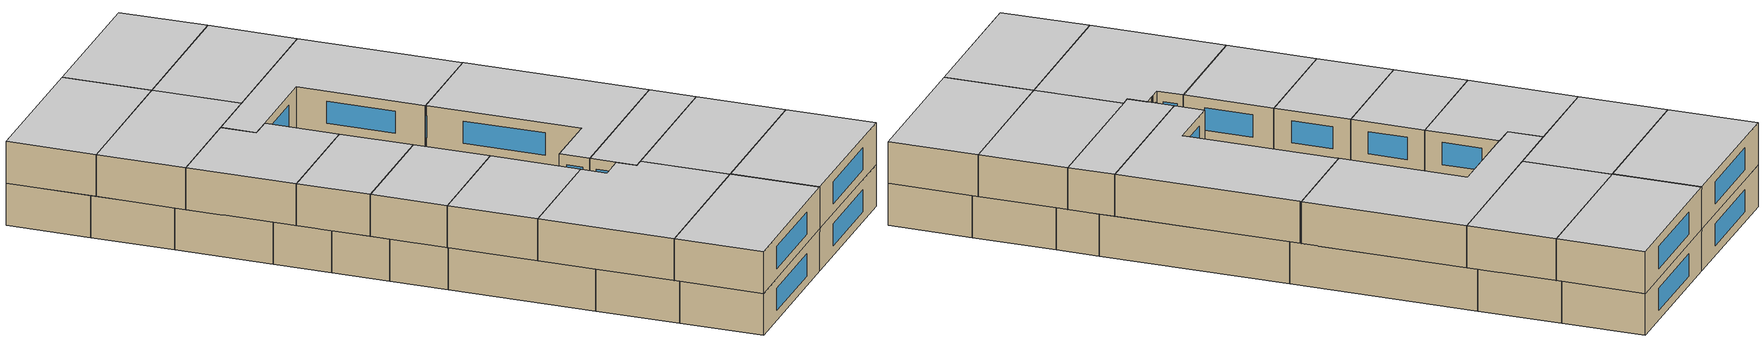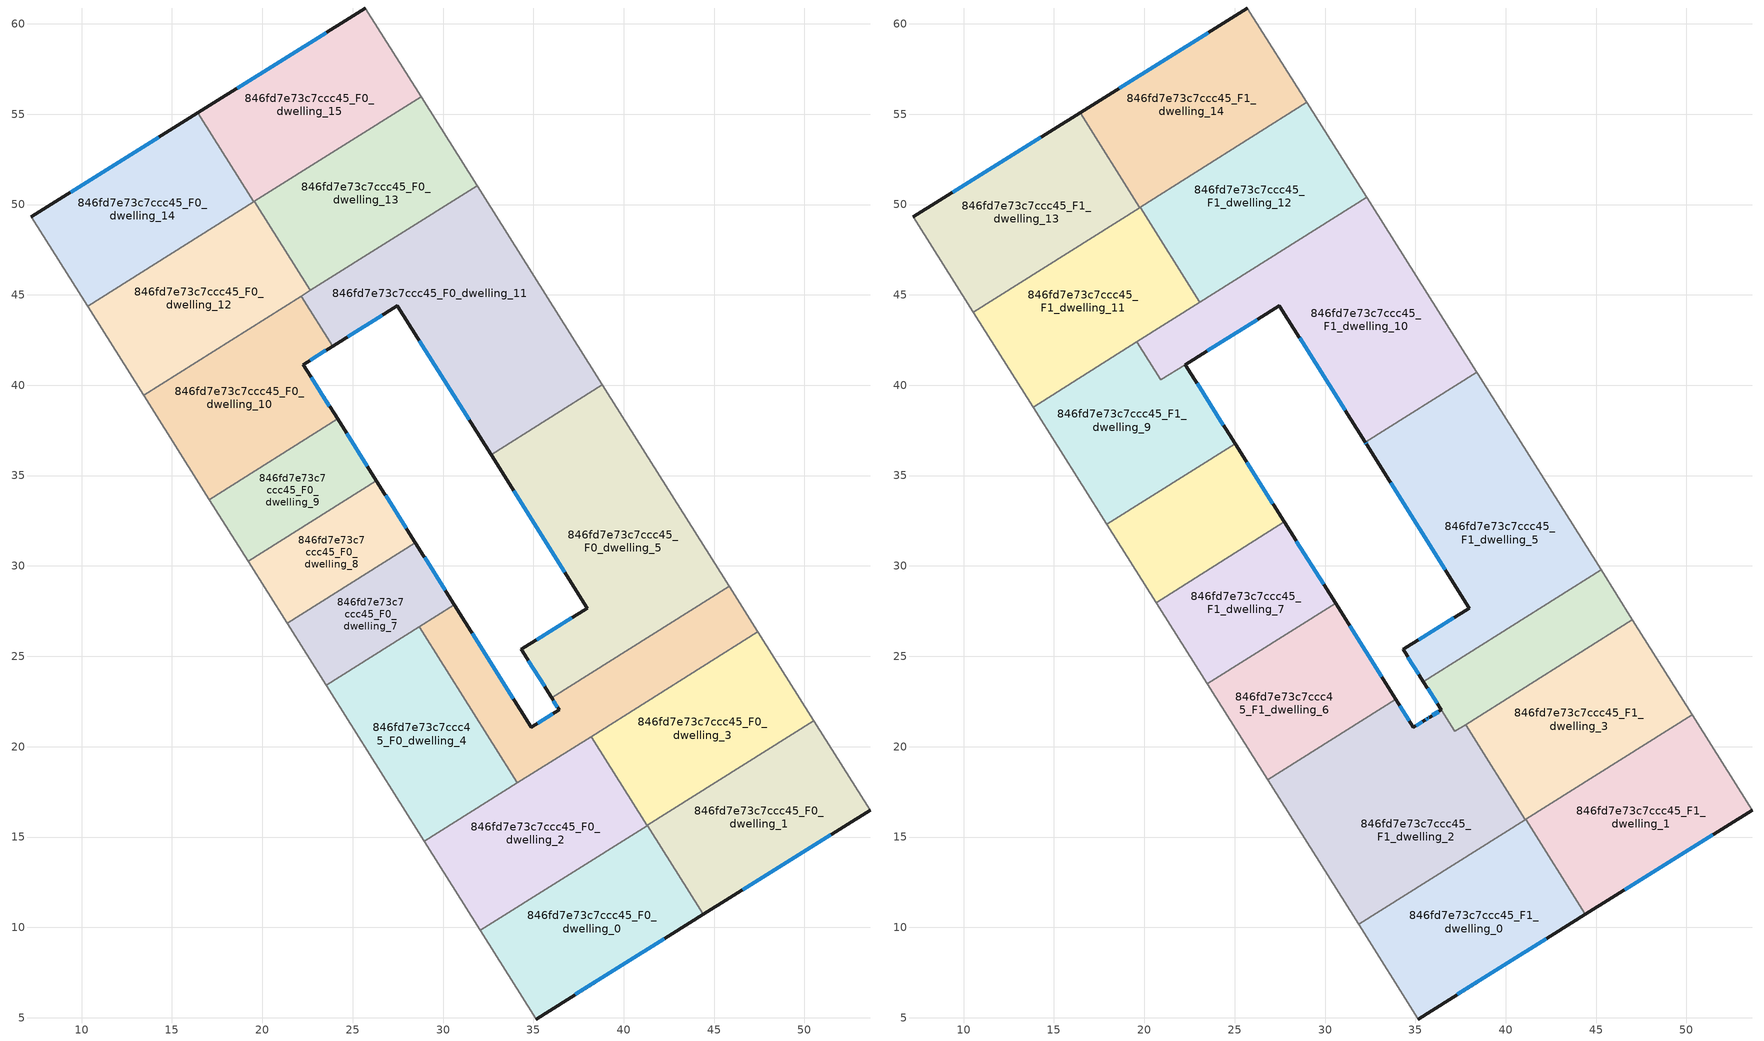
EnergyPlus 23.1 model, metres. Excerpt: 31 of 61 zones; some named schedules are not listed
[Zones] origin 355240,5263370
846fd7e73c7ccc45_F0_dwelling_0
 floor ground (EU_floor_Construction): 41.31,15.65 44.41,10.72 35.15,4.93 32.07,9.83 z0
 wall outside (EU_wall_Construction): 35.15,4.93 44.41,10.72 z0:3
 wall to 846fd7e73c7ccc45_F0_dwelling_1 (EU_wall_Construction): 44.41,10.72 41.31,15.65 z0:3
 wall adiabatic (EU_wall_Construction): 32.07,9.83 35.15,4.93 z0:3
 wall to 846fd7e73c7ccc45_F0_dwelling_2 (EU_wall_Construction): 41.29,15.64 32.07,9.83 z0:3
 wall to 846fd7e73c7ccc45_F0_dwelling_3 (EU_wall_Construction): 41.31,15.65 41.29,15.64 z0:3
 window (EU_Window_Construction): 37.32,6.29 42.24,9.36 z0.7:2.3
846fd7e73c7ccc45_F0_dwelling_1
 floor ground (EU_floor_Construction): 50.52,21.44 53.63,16.49 44.41,10.72 41.31,15.65 z0
 wall outside (EU_wall_Construction): 44.41,10.72 53.63,16.49 z0:3
 wall adiabatic (EU_wall_Construction): 53.63,16.49 50.52,21.44 z0:3
 wall to 846fd7e73c7ccc45_F0_dwelling_3 (EU_wall_Construction): 50.52,21.44 41.31,15.65 z0:3
 window (EU_Window_Construction): 46.58,12.08 51.47,15.14 z0.7:2.3
846fd7e73c7ccc45_F0_dwelling_10
 floor ground (EU_floor_Construction): 22.16,44.93 23.9,42.16 22.27,41.14 24.16,38.14 17.07,33.67 13.44,39.44 z0
 wall outside (EU_wall_Construction): 24.16,38.14 22.27,41.14 23.9,42.16 z0:3
 wall to 846fd7e73c7ccc45_F0_dwelling_9 (EU_wall_Construction): 17.07,33.67 24.16,38.14 z0:3
 wall adiabatic (EU_wall_Construction): 13.44,39.44 17.07,33.67 z0:3
 wall to 846fd7e73c7ccc45_F0_dwelling_11 (EU_wall_Construction): 23.9,42.16 22.16,44.93 z0:3
 wall to 846fd7e73c7ccc45_F0_dwelling_12 (EU_wall_Construction): 22.16,44.93 13.44,39.44 z0:3
 window (EU_Window_Construction): 22.65,41.38 23.52,41.92 / 23.72,38.84 22.72,40.44 z0.7:2.3
846fd7e73c7ccc45_F0_dwelling_11
 floor ground (EU_floor_Construction): 31.89,51.05 38.82,40.03 32.66,36.16 27.48,44.39 23.9,42.16 22.16,44.93 z0
 wall outside (EU_wall_Construction): 23.9,42.16 27.48,44.39 32.66,36.16 z0:3
 wall adiabatic (EU_wall_Construction): 38.82,40.03 31.89,51.05 z0:3
 wall to 846fd7e73c7ccc45_F0_dwelling_5 (EU_wall_Construction): 32.66,36.16 38.82,40.03 z0:3
 wall to 846fd7e73c7ccc45_F0_dwelling_13 (EU_wall_Construction): 31.89,51.05 22.66,45.25 z0:3
 wall to 846fd7e73c7ccc45_F0_dwelling_12 (EU_wall_Construction): 22.66,45.25 22.16,44.93 z0:3
 window (EU_Window_Construction): 24.74,42.69 26.64,43.87 / 28.69,42.46 31.44,38.09 z0.7:2.3
846fd7e73c7ccc45_F0_dwelling_12
 floor ground (EU_floor_Construction): 19.56,50.17 22.66,45.25 13.44,39.44 10.34,44.37 z0
 wall to 846fd7e73c7ccc45_F0_dwelling_13 (EU_wall_Construction): 22.66,45.25 19.56,50.17 z0:3
 wall adiabatic (EU_wall_Construction): 10.34,44.37 13.44,39.44 z0:3
 wall to 846fd7e73c7ccc45_F0_dwelling_14 (EU_wall_Construction): 19.54,50.16 10.34,44.37 z0:3
 wall to 846fd7e73c7ccc45_F0_dwelling_15 (EU_wall_Construction): 19.56,50.17 19.54,50.16 z0:3
 ceiling adiabatic (EU_roof_Construction): 22.66,45.25 19.56,50.17 10.34,44.37 13.44,39.44 z3
846fd7e73c7ccc45_F0_dwelling_13
 floor ground (EU_floor_Construction): 28.79,55.97 31.89,51.05 22.66,45.25 19.56,50.17 z0
 wall adiabatic (EU_wall_Construction): 31.89,51.05 28.79,55.97 z0:3
 wall to 846fd7e73c7ccc45_F0_dwelling_15 (EU_wall_Construction): 28.79,55.97 19.56,50.17 z0:3
846fd7e73c7ccc45_F0_dwelling_14
 floor ground (EU_floor_Construction): 16.44,55.08 19.54,50.16 10.34,44.37 7.22,49.32 z0
 wall outside (EU_wall_Construction): 16.44,55.08 7.22,49.32 z0:3
 wall to 846fd7e73c7ccc45_F0_dwelling_15 (EU_wall_Construction): 19.54,50.16 16.44,55.08 z0:3
 wall adiabatic (EU_wall_Construction): 7.22,49.32 10.34,44.37 z0:3
 window (EU_Window_Construction): 14.28,53.73 9.39,50.67 z0.7:2.3
 ceiling adiabatic (EU_roof_Construction): 19.54,50.16 16.44,55.08 7.22,49.32 10.34,44.37 z3
846fd7e73c7ccc45_F0_dwelling_15
 floor ground (EU_floor_Construction): 25.71,60.87 28.79,55.97 19.54,50.16 16.44,55.08 z0
 wall outside (EU_wall_Construction): 25.71,60.87 16.44,55.08 z0:3
 wall adiabatic (EU_wall_Construction): 28.79,55.97 25.71,60.87 z0:3
 window (EU_Window_Construction): 23.53,59.51 18.62,56.44 z0.7:2.3
846fd7e73c7ccc45_F0_dwelling_2
 floor ground (EU_floor_Construction): 38.19,20.56 41.29,15.63 32.07,9.83 28.97,14.76 z0
 wall to 846fd7e73c7ccc45_F0_dwelling_3 (EU_wall_Construction): 41.29,15.63 38.19,20.56 z0:3
 wall adiabatic (EU_wall_Construction): 28.97,14.76 32.07,9.83 z0:3
 wall to 846fd7e73c7ccc45_F0_dwelling_4 (EU_wall_Construction): 34.11,17.99 28.97,14.76 z0:3
 wall to 846fd7e73c7ccc45_F0_dwelling_6 (EU_wall_Construction): 38.19,20.56 34.11,17.99 z0:3
 ceiling adiabatic (EU_roof_Construction): 41.09,15.96 38.19,20.56 28.97,14.76 32.07,9.83 31.86,10.16 z3
846fd7e73c7ccc45_F0_dwelling_3
 floor ground (EU_floor_Construction): 47.42,26.36 50.52,21.44 41.29,15.63 38.19,20.56 z0
 wall adiabatic (EU_wall_Construction): 50.52,21.44 47.42,26.36 z0:3
 wall to 846fd7e73c7ccc45_F0_dwelling_6 (EU_wall_Construction): 47.42,26.36 38.19,20.56 z0:3
 ceiling adiabatic (EU_roof_Construction): 50.31,21.77 47.42,26.36 38.19,20.56 41.09,15.96 z3
846fd7e73c7ccc45_F0_dwelling_4
 floor ground (EU_floor_Construction): 28.68,26.63 34.11,17.99 28.97,14.76 23.53,23.39 z0
 wall to 846fd7e73c7ccc45_F0_dwelling_6 (EU_wall_Construction): 34.11,17.99 28.68,26.63 z0:3
 wall adiabatic (EU_wall_Construction): 23.53,23.39 28.97,14.76 z0:3
 wall to 846fd7e73c7ccc45_F0_dwelling_7 (EU_wall_Construction): 28.68,26.63 23.53,23.39 z0:3
846fd7e73c7ccc45_F0_dwelling_5
 floor ground (EU_floor_Construction): 38.82,40.03 45.84,28.88 36.01,22.7 34.33,25.38 37.99,27.67 32.66,36.16 z0
 wall outside (EU_wall_Construction): 32.66,36.16 37.99,27.67 34.33,25.38 36.01,22.7 z0:3
 wall adiabatic (EU_wall_Construction): 45.84,28.88 38.82,40.03 z0:3
 wall to 846fd7e73c7ccc45_F0_dwelling_6 (EU_wall_Construction): 36.01,22.7 45.84,28.88 z0:3
 window (EU_Window_Construction): 37.13,27.13 35.19,25.91 / 33.91,34.16 36.74,29.66 / 34.72,24.75 35.62,23.33 z0.7:2.3
846fd7e73c7ccc45_F0_dwelling_6
 floor ground (EU_floor_Construction): 45.84,28.88 47.42,26.36 34.11,17.99 28.68,26.63 30.63,27.85 34.89,21.07 36.43,22.03 36.01,22.7 z0
 wall outside (EU_wall_Construction): 36.01,22.7 36.43,22.03 34.89,21.07 30.63,27.85 z0:3
 wall adiabatic (EU_wall_Construction): 47.42,26.36 45.84,28.88 z0:3
 wall to 846fd7e73c7ccc45_F0_dwelling_7 (EU_wall_Construction): 30.63,27.85 28.68,26.63 z0:3
 window (EU_Window_Construction): 36.07,21.81 35.25,21.3 / 36.11,22.54 36.33,22.19 / 33.89,22.66 31.63,26.26 z0.7:2.3
 ceiling adiabatic (EU_roof_Construction): 47.42,26.36 45.84,28.88 36.01,22.7 37.18,20.84 37.78,21.22 38.19,20.56 z3
846fd7e73c7ccc45_F0_dwelling_7
 floor ground (EU_floor_Construction): 28.47,31.28 30.63,27.85 23.53,23.39 21.38,26.82 z0
 wall outside (EU_wall_Construction): 30.63,27.85 28.47,31.28 z0:3
 wall adiabatic (EU_wall_Construction): 21.38,26.82 23.53,23.39 z0:3
 wall to 846fd7e73c7ccc45_F0_dwelling_8 (EU_wall_Construction): 28.47,31.28 21.38,26.82 z0:3
 window (EU_Window_Construction): 30.12,28.66 28.98,30.48 z0.7:2.3
 ceiling adiabatic (EU_roof_Construction): 30.58,27.93 28.47,31.28 21.38,26.82 23.49,23.47 z3
846fd7e73c7ccc45_F0_dwelling_8
 floor ground (EU_floor_Construction): 26.32,34.71 28.47,31.28 21.38,26.82 19.22,30.25 z0
 wall outside (EU_wall_Construction): 28.47,31.28 26.32,34.71 z0:3
 wall adiabatic (EU_wall_Construction): 19.22,30.25 21.38,26.82 z0:3
 wall to 846fd7e73c7ccc45_F0_dwelling_9 (EU_wall_Construction): 26.32,34.71 19.22,30.25 z0:3
 window (EU_Window_Construction): 27.97,32.09 26.82,33.9 z0.7:2.3
 ceiling adiabatic (EU_roof_Construction): 28.47,31.28 27.75,32.43 20.66,27.97 21.38,26.82 z3
846fd7e73c7ccc45_F0_dwelling_9
 floor ground (EU_floor_Construction): 24.16,38.14 26.32,34.71 19.22,30.25 17.07,33.67 z0
 wall outside (EU_wall_Construction): 26.32,34.71 24.16,38.14 z0:3
 wall adiabatic (EU_wall_Construction): 17.07,33.67 19.22,30.25 z0:3
 window (EU_Window_Construction): 25.81,35.51 24.67,37.33 z0.7:2.3
846fd7e73c7ccc45_F1_dwelling_0
 floor to 846fd7e73c7ccc45_F0_dwelling_0 (EU_floor_Construction): 41.31,15.65 44.41,10.72 35.15,4.93 32.07,9.83 z3
 floor to 846fd7e73c7ccc45_F0_dwelling_2 (EU_floor_Construction): 41.09,15.96 41.29,15.64 32.07,9.83 31.86,10.16 z3
 wall outside (EU_wall_Construction): 35.15,4.93 44.41,10.72 z3:6
 wall to 846fd7e73c7ccc45_F1_dwelling_1 (EU_wall_Construction): 44.41,10.72 41.1,15.98 z3:6
 wall adiabatic (EU_wall_Construction): 31.86,10.16 35.15,4.93 z3:6
 wall to 846fd7e73c7ccc45_F1_dwelling_2 (EU_wall_Construction): 41.08,15.96 31.86,10.16 z3:6
 wall to 846fd7e73c7ccc45_F1_dwelling_3 (EU_wall_Construction): 41.1,15.98 41.08,15.96 z3:6
 window (EU_Window_Construction): 37.32,6.29 42.23,9.36 z3.7:5.3
 ceiling to 846fd7e73c7ccc45_F2_dwelling_0 (EU_floor_Construction): 44.41,10.72 41.1,15.98 31.86,10.16 35.15,4.93 z6
846fd7e73c7ccc45_F1_dwelling_1
 floor to 846fd7e73c7ccc45_F0_dwelling_1 (EU_floor_Construction): 50.52,21.44 53.63,16.49 44.41,10.72 41.31,15.65 z3
 floor to 846fd7e73c7ccc45_F0_dwelling_3 (EU_floor_Construction): 50.31,21.77 50.52,21.44 41.31,15.65 41.11,15.98 z3
 wall outside (EU_wall_Construction): 44.41,10.72 53.63,16.49 z3:6
 wall adiabatic (EU_wall_Construction): 53.63,16.49 50.31,21.77 z3:6
 wall to 846fd7e73c7ccc45_F1_dwelling_3 (EU_wall_Construction): 50.31,21.77 41.1,15.98 z3:6
 window (EU_Window_Construction): 46.57,12.08 51.47,15.14 z3.7:5.3
 ceiling to 846fd7e73c7ccc45_F2_dwelling_1 (EU_floor_Construction): 53.63,16.49 50.31,21.77 41.1,15.98 44.41,10.72 z6
846fd7e73c7ccc45_F1_dwelling_10
 floor to 846fd7e73c7ccc45_F0_dwelling_11 (EU_floor_Construction): 32.3,50.39 38.39,40.71 32.23,36.83 27.48,44.39 23.9,42.16 22.57,44.27 z3
 floor to 846fd7e73c7ccc45_F0_dwelling_10 (EU_floor_Construction): 22.57,44.27 23.9,42.16 20.91,40.3 19.59,42.4 z3
 wall outside (EU_wall_Construction): 22.27,41.15 27.48,44.39 32.23,36.83 z3:6
 wall adiabatic (EU_wall_Construction): 38.39,40.71 32.3,50.39 z3:6
 wall to 846fd7e73c7ccc45_F1_dwelling_5 (EU_wall_Construction): 32.23,36.83 38.39,40.71 z3:6
 wall to 846fd7e73c7ccc45_F1_dwelling_9 (EU_wall_Construction): 19.59,42.4 20.91,40.3 22.27,41.15 z3:6
 wall to 846fd7e73c7ccc45_F1_dwelling_12 (EU_wall_Construction): 32.3,50.39 23.08,44.59 z3:6
 wall to 846fd7e73c7ccc45_F1_dwelling_11 (EU_wall_Construction): 23.08,44.59 19.59,42.4 z3:6
 window (EU_Window_Construction): 28.59,42.62 31.11,38.61 / 23.49,41.91 26.25,43.63 z3.7:5.3
 ceiling to 846fd7e73c7ccc45_F2_dwelling_10 (EU_floor_Construction): 38.39,40.71 32.3,50.39 19.59,42.4 20.91,40.3 27.48,44.39 32.23,36.83 z6
846fd7e73c7ccc45_F1_dwelling_11
 floor adiabatic (EU_floor_Construction): 19.77,49.84 22.66,45.25 13.44,39.44 10.55,44.04 z3
 floor to 846fd7e73c7ccc45_F0_dwelling_10 (EU_floor_Construction): 22.16,44.93 22.57,44.27 13.85,38.79 13.44,39.44 z3
 floor to 846fd7e73c7ccc45_F0_dwelling_11 (EU_floor_Construction): 22.66,45.25 23.08,44.59 22.57,44.27 22.16,44.93 z3
 wall to 846fd7e73c7ccc45_F1_dwelling_12 (EU_wall_Construction): 23.08,44.59 19.77,49.84 z3:6
 wall adiabatic (EU_wall_Construction): 10.55,44.04 13.85,38.79 z3:6
 wall to 846fd7e73c7ccc45_F1_dwelling_13 (EU_wall_Construction): 19.75,49.83 10.55,44.04 z3:6
 wall to 846fd7e73c7ccc45_F1_dwelling_9 (EU_wall_Construction): 13.85,38.79 19.59,42.4 z3:6
 wall to 846fd7e73c7ccc45_F1_dwelling_14 (EU_wall_Construction): 19.77,49.84 19.75,49.83 z3:6
 ceiling to 846fd7e73c7ccc45_F2_dwelling_11 (EU_floor_Construction): 23.08,44.59 19.77,49.84 10.55,44.04 13.85,38.79 z6
846fd7e73c7ccc45_F1_dwelling_12
 floor to 846fd7e73c7ccc45_F0_dwelling_13 (EU_floor_Construction): 28.99,55.65 31.89,51.05 22.66,45.25 19.77,49.84 z3
 floor to 846fd7e73c7ccc45_F0_dwelling_11 (EU_floor_Construction): 31.89,51.05 32.3,50.39 23.08,44.59 22.66,45.25 z3
 wall adiabatic (EU_wall_Construction): 32.3,50.39 28.99,55.65 z3:6
 wall to 846fd7e73c7ccc45_F1_dwelling_14 (EU_wall_Construction): 28.99,55.65 19.77,49.84 z3:6
 ceiling to 846fd7e73c7ccc45_F2_dwelling_12 (EU_floor_Construction): 32.3,50.39 28.99,55.65 19.77,49.84 23.08,44.59 z6
846fd7e73c7ccc45_F1_dwelling_13
 floor adiabatic (EU_floor_Construction): 16.44,55.08 19.75,49.83 10.55,44.04 7.22,49.32 z3
 wall outside (EU_wall_Construction): 16.44,55.08 7.22,49.32 z3:6
 wall to 846fd7e73c7ccc45_F1_dwelling_14 (EU_wall_Construction): 19.75,49.83 16.44,55.08 z3:6
 wall adiabatic (EU_wall_Construction): 7.22,49.32 10.55,44.04 z3:6
 window (EU_Window_Construction): 14.28,53.73 9.39,50.68 z3.7:5.3
 ceiling to 846fd7e73c7ccc45_F2_dwelling_13 (EU_floor_Construction): 19.75,49.83 16.44,55.08 7.22,49.32 10.55,44.04 z6
846fd7e73c7ccc45_F1_dwelling_14
 floor to 846fd7e73c7ccc45_F0_dwelling_15 (EU_floor_Construction): 25.71,60.87 28.79,55.97 19.54,50.16 16.44,55.08 z3
 floor to 846fd7e73c7ccc45_F0_dwelling_13 (EU_floor_Construction): 28.79,55.97 28.99,55.65 19.77,49.84 19.56,50.17 z3
 floor adiabatic (EU_floor_Construction): 19.56,50.17 19.77,49.84 19.75,49.83 19.54,50.16 z3
 wall outside (EU_wall_Construction): 25.71,60.87 16.44,55.08 z3:6
 wall adiabatic (EU_wall_Construction): 28.99,55.65 25.71,60.87 z3:6
 window (EU_Window_Construction): 23.53,59.51 18.62,56.44 z3.7:5.3
 ceiling to 846fd7e73c7ccc45_F2_dwelling_14 (EU_floor_Construction): 28.99,55.65 25.71,60.87 16.44,55.08 19.75,49.83 z6
846fd7e73c7ccc45_F1_dwelling_2
 floor adiabatic (EU_floor_Construction): 38.19,20.56 41.09,15.96 31.86,10.16 28.97,14.76 z3
 floor to 846fd7e73c7ccc45_F0_dwelling_4 (EU_floor_Construction): 31.96,21.4 34.11,17.99 28.97,14.76 26.82,18.17 z3
 floor to 846fd7e73c7ccc45_F0_dwelling_6 (EU_floor_Construction): 37.78,21.22 38.19,20.56 34.11,17.99 31.96,21.4 33.91,22.63 34.89,21.07 35.53,21.47 35.7,21.58 35.72,21.59 36.43,22.03 37.18,20.84 z3
 wall outside (EU_wall_Construction): 36.43,22.03 35.79,21.63 35.77,21.62 35.7,21.58 35.53,21.47 34.89,21.07 33.91,22.63 z3:6
 wall to 846fd7e73c7ccc45_F1_dwelling_3 (EU_wall_Construction): 41.09,15.96 37.78,21.22 z3:6
 wall adiabatic (EU_wall_Construction): 26.82,18.17 31.86,10.16 z3:6
 wall to 846fd7e73c7ccc45_F1_dwelling_6 (EU_wall_Construction): 33.91,22.63 26.82,18.17 z3:6
 wall to 846fd7e73c7ccc45_F1_dwelling_4 (EU_wall_Construction): 37.78,21.22 37.18,20.84 36.43,22.03 z3:6
 window (EU_Window_Construction): 35.66,21.55 35.57,21.49 / 35.75,21.61 35.72,21.59 / 36.28,21.94 35.94,21.73 / 34.66,21.44 34.14,22.26 / 35.38,21.38 35.04,21.16 z3.7:5.3
 ceiling to 846fd7e73c7ccc45_F2_dwelling_2 (EU_floor_Construction): 41.09,15.96 37.78,21.22 37.18,20.84 36.43,22.03 35.79,21.63 35.77,21.62 35.7,21.58 35.53,21.47 34.89,21.07 33.91,22.63 26.82,18.17 31.86,10.16 z6
846fd7e73c7ccc45_F1_dwelling_3
 floor adiabatic (EU_floor_Construction): 47.01,27.02 50.31,21.77 41.09,15.96 37.78,21.22 z3
 wall adiabatic (EU_wall_Construction): 50.31,21.77 47.01,27.02 z3:6
 wall to 846fd7e73c7ccc45_F1_dwelling_4 (EU_wall_Construction): 47.01,27.02 37.78,21.22 z3:6
 ceiling to 846fd7e73c7ccc45_F2_dwelling_3 (EU_floor_Construction): 50.31,21.77 47.01,27.02 37.78,21.22 41.09,15.96 z6
846fd7e73c7ccc45_F1_dwelling_4
 floor adiabatic (EU_floor_Construction): 45.84,28.88 47.01,27.02 37.18,20.84 36.01,22.7 z3
 floor to 846fd7e73c7ccc45_F0_dwelling_5 (EU_floor_Construction): 45.27,29.78 45.84,28.88 36.01,22.7 35.45,23.6 z3
 wall outside (EU_wall_Construction): 35.45,23.6 36.43,22.03 z3:6
 wall to 846fd7e73c7ccc45_F1_dwelling_5 (EU_wall_Construction): 45.27,29.78 35.45,23.6 z3:6
 wall adiabatic (EU_wall_Construction): 47.01,27.02 45.27,29.78 z3:6
 window (EU_Window_Construction): 35.68,23.23 36.2,22.4 z3.7:5.3
 ceiling to 846fd7e73c7ccc45_F2_dwelling_4 (EU_floor_Construction): 47.01,27.02 45.27,29.78 35.45,23.6 37.18,20.84 z6
846fd7e73c7ccc45_F1_dwelling_5
 floor to 846fd7e73c7ccc45_F0_dwelling_5 (EU_floor_Construction): 38.82,40.03 45.27,29.78 35.45,23.6 34.33,25.38 37.99,27.67 32.66,36.16 z3
 floor to 846fd7e73c7ccc45_F0_dwelling_11 (EU_floor_Construction): 38.45,40.62 38.82,40.03 32.66,36.16 32.23,36.83 38.39,40.71 z3
 wall outside (EU_wall_Construction): 32.23,36.83 32.28,36.75 37.99,27.67 34.33,25.38 35.45,23.6 z3:6
 wall adiabatic (EU_wall_Construction): 45.27,29.78 38.45,40.62 38.39,40.71 z3:6
 window (EU_Window_Construction): 32.24,36.81 32.27,36.77 / 34.59,24.96 35.19,24.01 / 37.13,27.13 35.19,25.91 / 33.63,34.62 36.65,29.8 z3.7:5.3
 ceiling to 846fd7e73c7ccc45_F2_dwelling_5 (EU_floor_Construction): 45.27,29.78 38.45,40.62 38.39,40.71 32.23,36.83 32.28,36.75 37.99,27.67 34.33,25.38 35.45,23.6 z6
846fd7e73c7ccc45_F1_dwelling_6
 floor to 846fd7e73c7ccc45_F0_dwelling_4 (EU_floor_Construction): 28.68,26.63 31.96,21.4 26.82,18.17 23.54,23.39 z3
 floor to 846fd7e73c7ccc45_F0_dwelling_7 (EU_floor_Construction): 30.58,27.93 30.63,27.85 23.54,23.39 23.49,23.47 z3
 floor to 846fd7e73c7ccc45_F0_dwelling_6 (EU_floor_Construction): 30.63,27.85 33.91,22.63 31.96,21.4 28.68,26.63 z3
 wall outside (EU_wall_Construction): 33.91,22.63 30.58,27.93 z3:6
 wall adiabatic (EU_wall_Construction): 23.49,23.47 26.82,18.17 z3:6
 wall to 846fd7e73c7ccc45_F1_dwelling_7 (EU_wall_Construction): 30.58,27.93 23.49,23.47 z3:6
 window (EU_Window_Construction): 33.13,23.87 31.36,26.68 z3.7:5.3
 ceiling to 846fd7e73c7ccc45_F2_dwelling_6 (EU_floor_Construction): 33.91,22.63 30.58,27.93 23.49,23.47 26.82,18.17 z6
846fd7e73c7ccc45_F1_dwelling_7
 floor adiabatic (EU_floor_Construction): 27.75,32.43 30.58,27.93 23.49,23.47 20.66,27.97 z3
 wall outside (EU_wall_Construction): 30.58,27.93 27.75,32.43 z3:6
 wall to 846fd7e73c7ccc45_F1_dwelling_8 (EU_wall_Construction): 27.75,32.43 20.66,27.97 z3:6
 wall adiabatic (EU_wall_Construction): 20.66,27.97 23.49,23.47 z3:6
 window (EU_Window_Construction): 29.92,28.99 28.41,31.37 z3.7:5.3
 ceiling to 846fd7e73c7ccc45_F2_dwelling_7 (EU_floor_Construction): 30.58,27.93 27.75,32.43 20.66,27.97 23.49,23.47 z6
846fd7e73c7ccc45_F1_dwelling_8
 floor to 846fd7e73c7ccc45_F0_dwelling_8 (EU_floor_Construction): 26.32,34.71 27.75,32.43 20.66,27.97 19.22,30.25 z3
 floor to 846fd7e73c7ccc45_F0_dwelling_9 (EU_floor_Construction): 25.02,36.77 26.32,34.71 19.22,30.25 17.93,32.3 z3
 wall outside (EU_wall_Construction): 27.75,32.43 25.02,36.77 z3:6
 wall to 846fd7e73c7ccc45_F1_dwelling_9 (EU_wall_Construction): 25.02,36.77 17.93,32.3 z3:6
 wall adiabatic (EU_wall_Construction): 17.93,32.3 20.66,27.97 z3:6
 window (EU_Window_Construction): 27.11,33.45 25.66,35.75 z3.7:5.3
 ceiling to 846fd7e73c7ccc45_F2_dwelling_8 (EU_floor_Construction): 27.75,32.43 25.02,36.77 17.93,32.3 20.66,27.97 z6
846fd7e73c7ccc45_F1_dwelling_9
 floor to 846fd7e73c7ccc45_F0_dwelling_10 (EU_floor_Construction): 22.27,41.14 24.16,38.14 17.07,33.68 13.85,38.79 19.59,42.4 20.91,40.3 z3
 floor to 846fd7e73c7ccc45_F0_dwelling_9 (EU_floor_Construction): 24.16,38.14 25.02,36.77 17.93,32.3 17.07,33.68 z3
 wall outside (EU_wall_Construction): 25.02,36.77 22.27,41.14 z3:6
 wall adiabatic (EU_wall_Construction): 13.85,38.79 17.93,32.3 z3:6
 window (EU_Window_Construction): 24.38,37.79 22.92,40.12 z3.7:5.3
 ceiling to 846fd7e73c7ccc45_F2_dwelling_9 (EU_floor_Construction): 25.02,36.77 22.27,41.14 20.91,40.3 19.59,42.4 13.85,38.79 17.93,32.3 z6
[Building]
EU S2 Campaign: North Axis=0; Terrain=City; Solar Distribution=FullExterior
[Site:Location]
Budapest.Ferenc.Liszt.Intl.AP: Latitude=47.437; Longitude=19.256; Time Zone=1; Elevation=185
[SizingPeriod:WeatherFileDays]
AnnualSizingPeriod: Begin Month=1; Begin Day of Month=1; End Month=12; End Day of Month=31; Day of Week for Start Day=Monday; Use Weather File Daylight Saving Period=No; Use Weather File Rain and Snow Indicators=No
[MATERIAL]
EU_InternalMass_Material: Roughness=MediumRough; Thickness=0.1; Conductivity=1; Density=1800; Specific Heat=900; Thermal Absorptance=0.9; Solar Absorptance=0.7; Visible Absorptance=0.7
[MATERIAL:NOMASS] Roughness=MediumRough; Thermal Absorptance=0.9; Solar Absorptance=0.7; Visible Absorptance=0.7
Name | Thermal Resistance
EU_wall_NoMass | 0.832559
EU_roof_NoMass | 1.39638
EU_floor_NoMass | 0.872794
[WINDOWMATERIAL:SIMPLEGLAZINGSYSTEM]
EU_Window_SimpleGlazing: UFactor=2.79869; Solar Heat Gain Coefficient=0.75; Visible Transmittance=0.75
[CONSTRUCTION]
EU_wall_Construction: EU_wall_NoMass
EU_roof_Construction: EU_roof_NoMass
EU_floor_Construction: EU_floor_NoMass
EU_Window_Construction: EU_Window_SimpleGlazing
EU_InternalMass_Construction: EU_InternalMass_Material
[ZONE] Type=1; Multiplier=1; Ceiling Height=autocalculate; Floor Area=autocalculate; Part of Total Floor Area=Yes
Name | Volume
846fd7e73c7ccc45_F0_dwelling_0 | 190.276
846fd7e73c7ccc45_F1_dwelling_0 | 202.93
846fd7e73c7ccc45_F0_dwelling_1 | 190.248
846fd7e73c7ccc45_F1_dwelling_1 | 202.928
846fd7e73c7ccc45_F0_dwelling_10 | 190.249
846fd7e73c7ccc45_F1_dwelling_10 | 307.719
846fd7e73c7ccc45_F0_dwelling_11 | 325.657
846fd7e73c7ccc45_F1_dwelling_11 | 202.95
846fd7e73c7ccc45_F0_dwelling_12 | 190.243
846fd7e73c7ccc45_F1_dwelling_12 | 202.923
846fd7e73c7ccc45_F0_dwelling_13 | 190.241
846fd7e73c7ccc45_F1_dwelling_13 | 202.935
846fd7e73c7ccc45_F0_dwelling_14 | 190.254
846fd7e73c7ccc45_F1_dwelling_14 | 202.949
846fd7e73c7ccc45_F0_dwelling_15 | 190.259
846fd7e73c7ccc45_F0_dwelling_2 | 190.253
846fd7e73c7ccc45_F1_dwelling_2 | 292.444
846fd7e73c7ccc45_F0_dwelling_3 | 190.272
846fd7e73c7ccc45_F1_dwelling_3 | 202.939
846fd7e73c7ccc45_F0_dwelling_4 | 185.963
846fd7e73c7ccc45_F1_dwelling_4 | 113.382
846fd7e73c7ccc45_F0_dwelling_5 | 328.73
846fd7e73c7ccc45_F1_dwelling_5 | 309.388
846fd7e73c7ccc45_F0_dwelling_6 | 185.97
846fd7e73c7ccc45_F1_dwelling_6 | 157.343
846fd7e73c7ccc45_F0_dwelling_7 | 101.77
846fd7e73c7ccc45_F1_dwelling_7 | 133.729
846fd7e73c7ccc45_F0_dwelling_8 | 101.803
846fd7e73c7ccc45_F1_dwelling_8 | 128.726
846fd7e73c7ccc45_F0_dwelling_9 | 101.827
846fd7e73c7ccc45_F1_dwelling_9 | 180.693
[INTERNALMASS] Construction=EU_InternalMass_Construction
Name | Zone or ZoneList | Surface Area
846fd7e73c7ccc45_F0_dwelling_0_EU_InternalMass | 846fd7e73c7ccc45_F0_dwelling_0 | 63.426
846fd7e73c7ccc45_F0_dwelling_1_EU_InternalMass | 846fd7e73c7ccc45_F0_dwelling_1 | 63.4159
846fd7e73c7ccc45_F0_dwelling_2_EU_InternalMass | 846fd7e73c7ccc45_F0_dwelling_2 | 63.4176
846fd7e73c7ccc45_F0_dwelling_3_EU_InternalMass | 846fd7e73c7ccc45_F0_dwelling_3 | 63.4247
846fd7e73c7ccc45_F0_dwelling_4_EU_InternalMass | 846fd7e73c7ccc45_F0_dwelling_4 | 61.984
846fd7e73c7ccc45_F0_dwelling_5_EU_InternalMass | 846fd7e73c7ccc45_F0_dwelling_5 | 109.582
846fd7e73c7ccc45_F0_dwelling_6_EU_InternalMass | 846fd7e73c7ccc45_F0_dwelling_6 | 61.9925
846fd7e73c7ccc45_F0_dwelling_7_EU_InternalMass | 846fd7e73c7ccc45_F0_dwelling_7 | 33.9233
846fd7e73c7ccc45_F0_dwelling_8_EU_InternalMass | 846fd7e73c7ccc45_F0_dwelling_8 | 33.9344
846fd7e73c7ccc45_F0_dwelling_9_EU_InternalMass | 846fd7e73c7ccc45_F0_dwelling_9 | 33.9422
846fd7e73c7ccc45_F0_dwelling_10_EU_InternalMass | 846fd7e73c7ccc45_F0_dwelling_10 | 63.4146
846fd7e73c7ccc45_F0_dwelling_11_EU_InternalMass | 846fd7e73c7ccc45_F0_dwelling_11 | 108.551
846fd7e73c7ccc45_F0_dwelling_12_EU_InternalMass | 846fd7e73c7ccc45_F0_dwelling_12 | 63.4143
846fd7e73c7ccc45_F0_dwelling_13_EU_InternalMass | 846fd7e73c7ccc45_F0_dwelling_13 | 63.4131
846fd7e73c7ccc45_F0_dwelling_14_EU_InternalMass | 846fd7e73c7ccc45_F0_dwelling_14 | 63.4173
846fd7e73c7ccc45_F0_dwelling_15_EU_InternalMass | 846fd7e73c7ccc45_F0_dwelling_15 | 63.4206
846fd7e73c7ccc45_F1_dwelling_0_EU_InternalMass | 846fd7e73c7ccc45_F1_dwelling_0 | 67.6439
846fd7e73c7ccc45_F1_dwelling_1_EU_InternalMass | 846fd7e73c7ccc45_F1_dwelling_1 | 67.6438
846fd7e73c7ccc45_F1_dwelling_2_EU_InternalMass | 846fd7e73c7ccc45_F1_dwelling_2 | 97.4808
846fd7e73c7ccc45_F1_dwelling_3_EU_InternalMass | 846fd7e73c7ccc45_F1_dwelling_3 | 67.6466
846fd7e73c7ccc45_F1_dwelling_4_EU_InternalMass | 846fd7e73c7ccc45_F1_dwelling_4 | 37.7973
846fd7e73c7ccc45_F1_dwelling_5_EU_InternalMass | 846fd7e73c7ccc45_F1_dwelling_5 | 103.133
846fd7e73c7ccc45_F1_dwelling_6_EU_InternalMass | 846fd7e73c7ccc45_F1_dwelling_6 | 52.4456
846fd7e73c7ccc45_F1_dwelling_7_EU_InternalMass | 846fd7e73c7ccc45_F1_dwelling_7 | 44.5728
846fd7e73c7ccc45_F1_dwelling_8_EU_InternalMass | 846fd7e73c7ccc45_F1_dwelling_8 | 42.9098
846fd7e73c7ccc45_F1_dwelling_9_EU_InternalMass | 846fd7e73c7ccc45_F1_dwelling_9 | 60.2342
846fd7e73c7ccc45_F1_dwelling_10_EU_InternalMass | 846fd7e73c7ccc45_F1_dwelling_10 | 102.582
846fd7e73c7ccc45_F1_dwelling_11_EU_InternalMass | 846fd7e73c7ccc45_F1_dwelling_11 | 67.6495
846fd7e73c7ccc45_F1_dwelling_12_EU_InternalMass | 846fd7e73c7ccc45_F1_dwelling_12 | 67.6402
846fd7e73c7ccc45_F1_dwelling_13_EU_InternalMass | 846fd7e73c7ccc45_F1_dwelling_13 | 67.6457
846fd7e73c7ccc45_F1_dwelling_14_EU_InternalMass | 846fd7e73c7ccc45_F1_dwelling_14 | 67.6515
[OTHEREQUIPMENT] Fuel Type=Electricity; Design Level Calculation Method=Watts/Area; Power per Zone Floor Area=1; Fraction Latent=0; Fraction Radiant=0; Fraction Lost=0; Carbon Dioxide Generation Rate=0; EndUse Subcategory=EU_Step8_InternalGains
Name | Zone or ZoneList or Space or SpaceList | Schedule
EU_Step8_InternalGain_846fd7e73c7ccc45_F0_dwelling_0_f000 | 846fd7e73c7ccc45_F0_dwelling_0 | EU_Step8_GainSchedule_846fd7e73c7ccc45_F0_dwelling_0_f000
EU_Step8_InternalGain_846fd7e73c7ccc45_F0_dwelling_1_f000 | 846fd7e73c7ccc45_F0_dwelling_1 | EU_Step8_GainSchedule_846fd7e73c7ccc45_F0_dwelling_1_f000
EU_Step8_InternalGain_846fd7e73c7ccc45_F0_dwelling_2_f000 | 846fd7e73c7ccc45_F0_dwelling_2 | EU_Step8_GainSchedule_846fd7e73c7ccc45_F0_dwelling_2_f000
EU_Step8_InternalGain_846fd7e73c7ccc45_F0_dwelling_3_f000 | 846fd7e73c7ccc45_F0_dwelling_3 | EU_Step8_GainSchedule_846fd7e73c7ccc45_F0_dwelling_3_f000
EU_Step8_InternalGain_846fd7e73c7ccc45_F0_dwelling_4_f000 | 846fd7e73c7ccc45_F0_dwelling_4 | EU_Step8_GainSchedule_846fd7e73c7ccc45_F0_dwelling_4_f000
EU_Step8_InternalGain_846fd7e73c7ccc45_F0_dwelling_5_f000 | 846fd7e73c7ccc45_F0_dwelling_5 | EU_Step8_GainSchedule_846fd7e73c7ccc45_F0_dwelling_5_f000
EU_Step8_InternalGain_846fd7e73c7ccc45_F0_dwelling_6_f000 | 846fd7e73c7ccc45_F0_dwelling_6 | EU_Step8_GainSchedule_846fd7e73c7ccc45_F0_dwelling_6_f000
EU_Step8_InternalGain_846fd7e73c7ccc45_F0_dwelling_7_f000 | 846fd7e73c7ccc45_F0_dwelling_7 | EU_Step8_GainSchedule_846fd7e73c7ccc45_F0_dwelling_7_f000
EU_Step8_InternalGain_846fd7e73c7ccc45_F0_dwelling_8_f000 | 846fd7e73c7ccc45_F0_dwelling_8 | EU_Step8_GainSchedule_846fd7e73c7ccc45_F0_dwelling_8_f000
EU_Step8_InternalGain_846fd7e73c7ccc45_F0_dwelling_9_f000 | 846fd7e73c7ccc45_F0_dwelling_9 | EU_Step8_GainSchedule_846fd7e73c7ccc45_F0_dwelling_9_f000
EU_Step8_InternalGain_846fd7e73c7ccc45_F0_dwelling_10_f000 | 846fd7e73c7ccc45_F0_dwelling_10 | EU_Step8_GainSchedule_846fd7e73c7ccc45_F0_dwelling_10_f000
EU_Step8_InternalGain_846fd7e73c7ccc45_F0_dwelling_11_f000 | 846fd7e73c7ccc45_F0_dwelling_11 | EU_Step8_GainSchedule_846fd7e73c7ccc45_F0_dwelling_11_f000
EU_Step8_InternalGain_846fd7e73c7ccc45_F0_dwelling_12_f000 | 846fd7e73c7ccc45_F0_dwelling_12 | EU_Step8_GainSchedule_846fd7e73c7ccc45_F0_dwelling_12_f000
EU_Step8_InternalGain_846fd7e73c7ccc45_F0_dwelling_13_f000 | 846fd7e73c7ccc45_F0_dwelling_13 | EU_Step8_GainSchedule_846fd7e73c7ccc45_F0_dwelling_13_f000
EU_Step8_InternalGain_846fd7e73c7ccc45_F0_dwelling_14_f000 | 846fd7e73c7ccc45_F0_dwelling_14 | EU_Step8_GainSchedule_846fd7e73c7ccc45_F0_dwelling_14_f000
EU_Step8_InternalGain_846fd7e73c7ccc45_F0_dwelling_15_f000 | 846fd7e73c7ccc45_F0_dwelling_15 | EU_Step8_GainSchedule_846fd7e73c7ccc45_F0_dwelling_15_f000
EU_Step8_InternalGain_846fd7e73c7ccc45_F1_dwelling_0_f000 | 846fd7e73c7ccc45_F1_dwelling_0 | EU_Step8_GainSchedule_846fd7e73c7ccc45_F1_dwelling_0_f000
EU_Step8_InternalGain_846fd7e73c7ccc45_F1_dwelling_1_f000 | 846fd7e73c7ccc45_F1_dwelling_1 | EU_Step8_GainSchedule_846fd7e73c7ccc45_F1_dwelling_1_f000
EU_Step8_InternalGain_846fd7e73c7ccc45_F1_dwelling_2_f000 | 846fd7e73c7ccc45_F1_dwelling_2 | EU_Step8_GainSchedule_846fd7e73c7ccc45_F1_dwelling_2_f000
EU_Step8_InternalGain_846fd7e73c7ccc45_F1_dwelling_3_f000 | 846fd7e73c7ccc45_F1_dwelling_3 | EU_Step8_GainSchedule_846fd7e73c7ccc45_F1_dwelling_3_f000
EU_Step8_InternalGain_846fd7e73c7ccc45_F1_dwelling_4_f000 | 846fd7e73c7ccc45_F1_dwelling_4 | EU_Step8_GainSchedule_846fd7e73c7ccc45_F1_dwelling_4_f000
EU_Step8_InternalGain_846fd7e73c7ccc45_F1_dwelling_5_f000 | 846fd7e73c7ccc45_F1_dwelling_5 | EU_Step8_GainSchedule_846fd7e73c7ccc45_F1_dwelling_5_f000
EU_Step8_InternalGain_846fd7e73c7ccc45_F1_dwelling_6_f000 | 846fd7e73c7ccc45_F1_dwelling_6 | EU_Step8_GainSchedule_846fd7e73c7ccc45_F1_dwelling_6_f000
EU_Step8_InternalGain_846fd7e73c7ccc45_F1_dwelling_7_f000 | 846fd7e73c7ccc45_F1_dwelling_7 | EU_Step8_GainSchedule_846fd7e73c7ccc45_F1_dwelling_7_f000
EU_Step8_InternalGain_846fd7e73c7ccc45_F1_dwelling_8_f000 | 846fd7e73c7ccc45_F1_dwelling_8 | EU_Step8_GainSchedule_846fd7e73c7ccc45_F1_dwelling_8_f000
EU_Step8_InternalGain_846fd7e73c7ccc45_F1_dwelling_9_f000 | 846fd7e73c7ccc45_F1_dwelling_9 | EU_Step8_GainSchedule_846fd7e73c7ccc45_F1_dwelling_9_f000
EU_Step8_InternalGain_846fd7e73c7ccc45_F1_dwelling_10_f000 | 846fd7e73c7ccc45_F1_dwelling_10 | EU_Step8_GainSchedule_846fd7e73c7ccc45_F1_dwelling_10_f000
EU_Step8_InternalGain_846fd7e73c7ccc45_F1_dwelling_11_f000 | 846fd7e73c7ccc45_F1_dwelling_11 | EU_Step8_GainSchedule_846fd7e73c7ccc45_F1_dwelling_11_f000
EU_Step8_InternalGain_846fd7e73c7ccc45_F1_dwelling_12_f000 | 846fd7e73c7ccc45_F1_dwelling_12 | EU_Step8_GainSchedule_846fd7e73c7ccc45_F1_dwelling_12_f000
EU_Step8_InternalGain_846fd7e73c7ccc45_F1_dwelling_13_f000 | 846fd7e73c7ccc45_F1_dwelling_13 | EU_Step8_GainSchedule_846fd7e73c7ccc45_F1_dwelling_13_f000
EU_Step8_InternalGain_846fd7e73c7ccc45_F1_dwelling_14_f000 | 846fd7e73c7ccc45_F1_dwelling_14 | EU_Step8_GainSchedule_846fd7e73c7ccc45_F1_dwelling_14_f000
[ZONEVENTILATION:DESIGNFLOWRATE] Schedule=EU_AlwaysOn; Design Flow Rate Calculation Method=AirChanges/Hour; Air Changes per Hour=0.475469; Ventilation Type=Natural; Fan Pressure Rise=0; Fan Total Efficiency=1; Constant Term Coefficient=1; Temperature Term Coefficient=0; Velocity Term Coefficient=0; Velocity Squared Term Coefficient=0; Minimum Indoor Temperature=-100; Maximum Indoor Temperature=100; Delta Temperature=-100; Minimum Outdoor Temperature=-100; Maximum Outdoor Temperature=100; Maximum Wind Speed=40
Name | Zone or ZoneList or Space or SpaceList
EU_ConstantAir_846fd7e73c7ccc45_F0_dwelling_0 | 846fd7e73c7ccc45_F0_dwelling_0
EU_ConstantAir_846fd7e73c7ccc45_F0_dwelling_1 | 846fd7e73c7ccc45_F0_dwelling_1
EU_ConstantAir_846fd7e73c7ccc45_F0_dwelling_2 | 846fd7e73c7ccc45_F0_dwelling_2
EU_ConstantAir_846fd7e73c7ccc45_F0_dwelling_3 | 846fd7e73c7ccc45_F0_dwelling_3
EU_ConstantAir_846fd7e73c7ccc45_F0_dwelling_4 | 846fd7e73c7ccc45_F0_dwelling_4
EU_ConstantAir_846fd7e73c7ccc45_F0_dwelling_5 | 846fd7e73c7ccc45_F0_dwelling_5
EU_ConstantAir_846fd7e73c7ccc45_F0_dwelling_6 | 846fd7e73c7ccc45_F0_dwelling_6
EU_ConstantAir_846fd7e73c7ccc45_F0_dwelling_7 | 846fd7e73c7ccc45_F0_dwelling_7
EU_ConstantAir_846fd7e73c7ccc45_F0_dwelling_8 | 846fd7e73c7ccc45_F0_dwelling_8
EU_ConstantAir_846fd7e73c7ccc45_F0_dwelling_9 | 846fd7e73c7ccc45_F0_dwelling_9
EU_ConstantAir_846fd7e73c7ccc45_F0_dwelling_10 | 846fd7e73c7ccc45_F0_dwelling_10
EU_ConstantAir_846fd7e73c7ccc45_F0_dwelling_11 | 846fd7e73c7ccc45_F0_dwelling_11
EU_ConstantAir_846fd7e73c7ccc45_F0_dwelling_12 | 846fd7e73c7ccc45_F0_dwelling_12
EU_ConstantAir_846fd7e73c7ccc45_F0_dwelling_13 | 846fd7e73c7ccc45_F0_dwelling_13
EU_ConstantAir_846fd7e73c7ccc45_F0_dwelling_14 | 846fd7e73c7ccc45_F0_dwelling_14
EU_ConstantAir_846fd7e73c7ccc45_F0_dwelling_15 | 846fd7e73c7ccc45_F0_dwelling_15
EU_ConstantAir_846fd7e73c7ccc45_F1_dwelling_0 | 846fd7e73c7ccc45_F1_dwelling_0
EU_ConstantAir_846fd7e73c7ccc45_F1_dwelling_1 | 846fd7e73c7ccc45_F1_dwelling_1
EU_ConstantAir_846fd7e73c7ccc45_F1_dwelling_2 | 846fd7e73c7ccc45_F1_dwelling_2
EU_ConstantAir_846fd7e73c7ccc45_F1_dwelling_3 | 846fd7e73c7ccc45_F1_dwelling_3
EU_ConstantAir_846fd7e73c7ccc45_F1_dwelling_4 | 846fd7e73c7ccc45_F1_dwelling_4
EU_ConstantAir_846fd7e73c7ccc45_F1_dwelling_5 | 846fd7e73c7ccc45_F1_dwelling_5
EU_ConstantAir_846fd7e73c7ccc45_F1_dwelling_6 | 846fd7e73c7ccc45_F1_dwelling_6
EU_ConstantAir_846fd7e73c7ccc45_F1_dwelling_7 | 846fd7e73c7ccc45_F1_dwelling_7
EU_ConstantAir_846fd7e73c7ccc45_F1_dwelling_8 | 846fd7e73c7ccc45_F1_dwelling_8
EU_ConstantAir_846fd7e73c7ccc45_F1_dwelling_9 | 846fd7e73c7ccc45_F1_dwelling_9
EU_ConstantAir_846fd7e73c7ccc45_F1_dwelling_10 | 846fd7e73c7ccc45_F1_dwelling_10
EU_ConstantAir_846fd7e73c7ccc45_F1_dwelling_11 | 846fd7e73c7ccc45_F1_dwelling_11
EU_ConstantAir_846fd7e73c7ccc45_F1_dwelling_12 | 846fd7e73c7ccc45_F1_dwelling_12
EU_ConstantAir_846fd7e73c7ccc45_F1_dwelling_13 | 846fd7e73c7ccc45_F1_dwelling_13
EU_ConstantAir_846fd7e73c7ccc45_F1_dwelling_14 | 846fd7e73c7ccc45_F1_dwelling_14
[HVACTEMPLATE:ZONE:IDEALLOADSAIRSYSTEM] System Availability Schedule=EU_AlwaysOn; Maximum Heating Supply Air Temperature=50; Minimum Cooling Supply Air Temperature=13; Maximum Heating Supply Air Humidity Ratio=0.0156; Minimum Cooling Supply Air Humidity Ratio=0.0077; Heating Limit=NoLimit; Cooling Limit=NoLimit; Heating Availability Schedule=EU_AlwaysOn; Cooling Availability Schedule=EU_CoolingOff; Dehumidification Control Type=ConstantSensibleHeatRatio; Cooling Sensible Heat Ratio=0.7; Dehumidification Setpoint=60; Humidification Control Type=None; Humidification Setpoint=30; Outdoor Air Method=None; Outdoor Air Flow Rate per Person=0.00944; Outdoor Air Flow Rate per Zone Floor Area=0; Outdoor Air Flow Rate per Zone=0; Demand Controlled Ventilation Type=None; Outdoor Air Economizer Type=NoEconomizer; Heat Recovery Type=None; Sensible Heat Recovery Effectiveness=0.7; Latent Heat Recovery Effectiveness=0.65
Name | Template Thermostat
846fd7e73c7ccc45_F0_dwelling_0 | EU_HeatOnly_846fd7e73c7ccc45_F0_dwelling_0
846fd7e73c7ccc45_F0_dwelling_1 | EU_HeatOnly_846fd7e73c7ccc45_F0_dwelling_1
846fd7e73c7ccc45_F0_dwelling_2 | EU_HeatOnly_846fd7e73c7ccc45_F0_dwelling_2
846fd7e73c7ccc45_F0_dwelling_3 | EU_HeatOnly_846fd7e73c7ccc45_F0_dwelling_3
846fd7e73c7ccc45_F0_dwelling_4 | EU_HeatOnly_846fd7e73c7ccc45_F0_dwelling_4
846fd7e73c7ccc45_F0_dwelling_5 | EU_HeatOnly_846fd7e73c7ccc45_F0_dwelling_5
846fd7e73c7ccc45_F0_dwelling_6 | EU_HeatOnly_846fd7e73c7ccc45_F0_dwelling_6
846fd7e73c7ccc45_F0_dwelling_7 | EU_HeatOnly_846fd7e73c7ccc45_F0_dwelling_7
846fd7e73c7ccc45_F0_dwelling_8 | EU_HeatOnly_846fd7e73c7ccc45_F0_dwelling_8
846fd7e73c7ccc45_F0_dwelling_9 | EU_HeatOnly_846fd7e73c7ccc45_F0_dwelling_9
846fd7e73c7ccc45_F0_dwelling_10 | EU_HeatOnly_846fd7e73c7ccc45_F0_dwelling_10
846fd7e73c7ccc45_F0_dwelling_11 | EU_HeatOnly_846fd7e73c7ccc45_F0_dwelling_11
846fd7e73c7ccc45_F0_dwelling_12 | EU_HeatOnly_846fd7e73c7ccc45_F0_dwelling_12
846fd7e73c7ccc45_F0_dwelling_13 | EU_HeatOnly_846fd7e73c7ccc45_F0_dwelling_13
846fd7e73c7ccc45_F0_dwelling_14 | EU_HeatOnly_846fd7e73c7ccc45_F0_dwelling_14
846fd7e73c7ccc45_F0_dwelling_15 | EU_HeatOnly_846fd7e73c7ccc45_F0_dwelling_15
846fd7e73c7ccc45_F1_dwelling_0 | EU_HeatOnly_846fd7e73c7ccc45_F1_dwelling_0
846fd7e73c7ccc45_F1_dwelling_1 | EU_HeatOnly_846fd7e73c7ccc45_F1_dwelling_1
846fd7e73c7ccc45_F1_dwelling_2 | EU_HeatOnly_846fd7e73c7ccc45_F1_dwelling_2
846fd7e73c7ccc45_F1_dwelling_3 | EU_HeatOnly_846fd7e73c7ccc45_F1_dwelling_3
846fd7e73c7ccc45_F1_dwelling_4 | EU_HeatOnly_846fd7e73c7ccc45_F1_dwelling_4
846fd7e73c7ccc45_F1_dwelling_5 | EU_HeatOnly_846fd7e73c7ccc45_F1_dwelling_5
846fd7e73c7ccc45_F1_dwelling_6 | EU_HeatOnly_846fd7e73c7ccc45_F1_dwelling_6
846fd7e73c7ccc45_F1_dwelling_7 | EU_HeatOnly_846fd7e73c7ccc45_F1_dwelling_7
846fd7e73c7ccc45_F1_dwelling_8 | EU_HeatOnly_846fd7e73c7ccc45_F1_dwelling_8
846fd7e73c7ccc45_F1_dwelling_9 | EU_HeatOnly_846fd7e73c7ccc45_F1_dwelling_9
846fd7e73c7ccc45_F1_dwelling_10 | EU_HeatOnly_846fd7e73c7ccc45_F1_dwelling_10
846fd7e73c7ccc45_F1_dwelling_11 | EU_HeatOnly_846fd7e73c7ccc45_F1_dwelling_11
846fd7e73c7ccc45_F1_dwelling_12 | EU_HeatOnly_846fd7e73c7ccc45_F1_dwelling_12
846fd7e73c7ccc45_F1_dwelling_13 | EU_HeatOnly_846fd7e73c7ccc45_F1_dwelling_13
846fd7e73c7ccc45_F1_dwelling_14 | EU_HeatOnly_846fd7e73c7ccc45_F1_dwelling_14
[SIZING:ZONE] Zone Cooling Design Supply Air Temperature Input Method=SupplyAirTemperature; Zone Cooling Design Supply Air Temperature=13; Zone Heating Design Supply Air Temperature Input Method=SupplyAirTemperature; Zone Heating Design Supply Air Temperature=50; Zone Cooling Design Supply Air Humidity Ratio=0.008; Zone Heating Design Supply Air Humidity Ratio=0.008; Cooling Design Air Flow Method=DesignDay; Cooling Design Air Flow Rate=0; Cooling Minimum Air Flow per Zone Floor Area=0.000762; Cooling Minimum Air Flow=0; Cooling Minimum Air Flow Fraction=0.2; Heating Design Air Flow Method=DesignDay; Heating Design Air Flow Rate=0; Heating Maximum Air Flow per Zone Floor Area=0.002032; Heating Maximum Air Flow=0.141576; Heating Maximum Air Flow Fraction=0.3; Account for Dedicated Outdoor Air System=No; Dedicated Outdoor Air System Control Strategy=NeutralSupplyAir; Dedicated Outdoor Air Low Setpoint Temperature for Design=autosize; Dedicated Outdoor Air High Setpoint Temperature for Design=autosize; Zone Load Sizing Method=Sensible Load Only No Latent Load; Zone Latent Cooling Design Supply Air Humidity Ratio Input Method=HumidityRatioDifference; Zone Cooling Design Supply Air Humidity Ratio Difference=0.005; Zone Latent Heating Design Supply Air Humidity Ratio Input Method=HumidityRatioDifference; Zone Humidification Design Supply Air Humidity Ratio Difference=0.005
846fd7e73c7ccc45_F0_dwelling_0; 846fd7e73c7ccc45_F0_dwelling_1; 846fd7e73c7ccc45_F0_dwelling_2; 846fd7e73c7ccc45_F0_dwelling_3; 846fd7e73c7ccc45_F0_dwelling_4; 846fd7e73c7ccc45_F0_dwelling_5; 846fd7e73c7ccc45_F0_dwelling_6; 846fd7e73c7ccc45_F0_dwelling_7; 846fd7e73c7ccc45_F0_dwelling_8; 846fd7e73c7ccc45_F0_dwelling_9; 846fd7e73c7ccc45_F0_dwelling_10; 846fd7e73c7ccc45_F0_dwelling_11; 846fd7e73c7ccc45_F0_dwelling_12; 846fd7e73c7ccc45_F0_dwelling_13; 846fd7e73c7ccc45_F0_dwelling_14; 846fd7e73c7ccc45_F0_dwelling_15; 846fd7e73c7ccc45_F1_dwelling_0; 846fd7e73c7ccc45_F1_dwelling_1; 846fd7e73c7ccc45_F1_dwelling_2; 846fd7e73c7ccc45_F1_dwelling_3; 846fd7e73c7ccc45_F1_dwelling_4; 846fd7e73c7ccc45_F1_dwelling_5; 846fd7e73c7ccc45_F1_dwelling_6; 846fd7e73c7ccc45_F1_dwelling_7; 846fd7e73c7ccc45_F1_dwelling_8; 846fd7e73c7ccc45_F1_dwelling_9; 846fd7e73c7ccc45_F1_dwelling_10; 846fd7e73c7ccc45_F1_dwelling_11; 846fd7e73c7ccc45_F1_dwelling_12; 846fd7e73c7ccc45_F1_dwelling_13; 846fd7e73c7ccc45_F1_dwelling_14
[SCHEDULE:FILE] Column Number=1; Rows to Skip at Top=0; Number of Hours of Data=8760; Column Separator=Comma; Interpolate to Timestep=No; Minutes per Item=60; Adjust Schedule for Daylight Savings=Yes
Name | File
EU_Step8_GainSchedule_846fd7e73c7ccc45_F0_dwelling_0_f000 | ../../schedules/846fd7e73c7ccc45/846fd7e73c7ccc45_F0_dwelling_0_f000_gain.csv
EU_Step8_GainSchedule_846fd7e73c7ccc45_F0_dwelling_1_f000 | ../../schedules/846fd7e73c7ccc45/846fd7e73c7ccc45_F0_dwelling_1_f000_gain.csv
EU_Step8_GainSchedule_846fd7e73c7ccc45_F0_dwelling_2_f000 | ../../schedules/846fd7e73c7ccc45/846fd7e73c7ccc45_F0_dwelling_2_f000_gain.csv
EU_Step8_GainSchedule_846fd7e73c7ccc45_F0_dwelling_3_f000 | ../../schedules/846fd7e73c7ccc45/846fd7e73c7ccc45_F0_dwelling_3_f000_gain.csv
EU_Step8_GainSchedule_846fd7e73c7ccc45_F0_dwelling_4_f000 | ../../schedules/846fd7e73c7ccc45/846fd7e73c7ccc45_F0_dwelling_4_f000_gain.csv
EU_Step8_GainSchedule_846fd7e73c7ccc45_F0_dwelling_5_f000 | ../../schedules/846fd7e73c7ccc45/846fd7e73c7ccc45_F0_dwelling_5_f000_gain.csv
EU_Step8_GainSchedule_846fd7e73c7ccc45_F0_dwelling_6_f000 | ../../schedules/846fd7e73c7ccc45/846fd7e73c7ccc45_F0_dwelling_6_f000_gain.csv
EU_Step8_GainSchedule_846fd7e73c7ccc45_F0_dwelling_7_f000 | ../../schedules/846fd7e73c7ccc45/846fd7e73c7ccc45_F0_dwelling_7_f000_gain.csv
EU_Step8_GainSchedule_846fd7e73c7ccc45_F0_dwelling_8_f000 | ../../schedules/846fd7e73c7ccc45/846fd7e73c7ccc45_F0_dwelling_8_f000_gain.csv
EU_Step8_GainSchedule_846fd7e73c7ccc45_F0_dwelling_9_f000 | ../../schedules/846fd7e73c7ccc45/846fd7e73c7ccc45_F0_dwelling_9_f000_gain.csv
EU_Step8_GainSchedule_846fd7e73c7ccc45_F0_dwelling_10_f000 | ../../schedules/846fd7e73c7ccc45/846fd7e73c7ccc45_F0_dwelling_10_f000_gain.csv
EU_Step8_GainSchedule_846fd7e73c7ccc45_F0_dwelling_11_f000 | ../../schedules/846fd7e73c7ccc45/846fd7e73c7ccc45_F0_dwelling_11_f000_gain.csv
EU_Step8_GainSchedule_846fd7e73c7ccc45_F0_dwelling_12_f000 | ../../schedules/846fd7e73c7ccc45/846fd7e73c7ccc45_F0_dwelling_12_f000_gain.csv
EU_Step8_GainSchedule_846fd7e73c7ccc45_F0_dwelling_13_f000 | ../../schedules/846fd7e73c7ccc45/846fd7e73c7ccc45_F0_dwelling_13_f000_gain.csv
EU_Step8_GainSchedule_846fd7e73c7ccc45_F0_dwelling_14_f000 | ../../schedules/846fd7e73c7ccc45/846fd7e73c7ccc45_F0_dwelling_14_f000_gain.csv
EU_Step8_GainSchedule_846fd7e73c7ccc45_F0_dwelling_15_f000 | ../../schedules/846fd7e73c7ccc45/846fd7e73c7ccc45_F0_dwelling_15_f000_gain.csv
EU_Step8_GainSchedule_846fd7e73c7ccc45_F1_dwelling_0_f000 | ../../schedules/846fd7e73c7ccc45/846fd7e73c7ccc45_F1_dwelling_0_f000_gain.csv
EU_Step8_GainSchedule_846fd7e73c7ccc45_F1_dwelling_1_f000 | ../../schedules/846fd7e73c7ccc45/846fd7e73c7ccc45_F1_dwelling_1_f000_gain.csv
EU_Step8_GainSchedule_846fd7e73c7ccc45_F1_dwelling_2_f000 | ../../schedules/846fd7e73c7ccc45/846fd7e73c7ccc45_F1_dwelling_2_f000_gain.csv
EU_Step8_GainSchedule_846fd7e73c7ccc45_F1_dwelling_3_f000 | ../../schedules/846fd7e73c7ccc45/846fd7e73c7ccc45_F1_dwelling_3_f000_gain.csv
EU_Step8_GainSchedule_846fd7e73c7ccc45_F1_dwelling_4_f000 | ../../schedules/846fd7e73c7ccc45/846fd7e73c7ccc45_F1_dwelling_4_f000_gain.csv
EU_Step8_GainSchedule_846fd7e73c7ccc45_F1_dwelling_5_f000 | ../../schedules/846fd7e73c7ccc45/846fd7e73c7ccc45_F1_dwelling_5_f000_gain.csv
EU_Step8_GainSchedule_846fd7e73c7ccc45_F1_dwelling_6_f000 | ../../schedules/846fd7e73c7ccc45/846fd7e73c7ccc45_F1_dwelling_6_f000_gain.csv
EU_Step8_GainSchedule_846fd7e73c7ccc45_F1_dwelling_7_f000 | ../../schedules/846fd7e73c7ccc45/846fd7e73c7ccc45_F1_dwelling_7_f000_gain.csv
EU_Step8_GainSchedule_846fd7e73c7ccc45_F1_dwelling_8_f000 | ../../schedules/846fd7e73c7ccc45/846fd7e73c7ccc45_F1_dwelling_8_f000_gain.csv
EU_Step8_GainSchedule_846fd7e73c7ccc45_F1_dwelling_9_f000 | ../../schedules/846fd7e73c7ccc45/846fd7e73c7ccc45_F1_dwelling_9_f000_gain.csv
